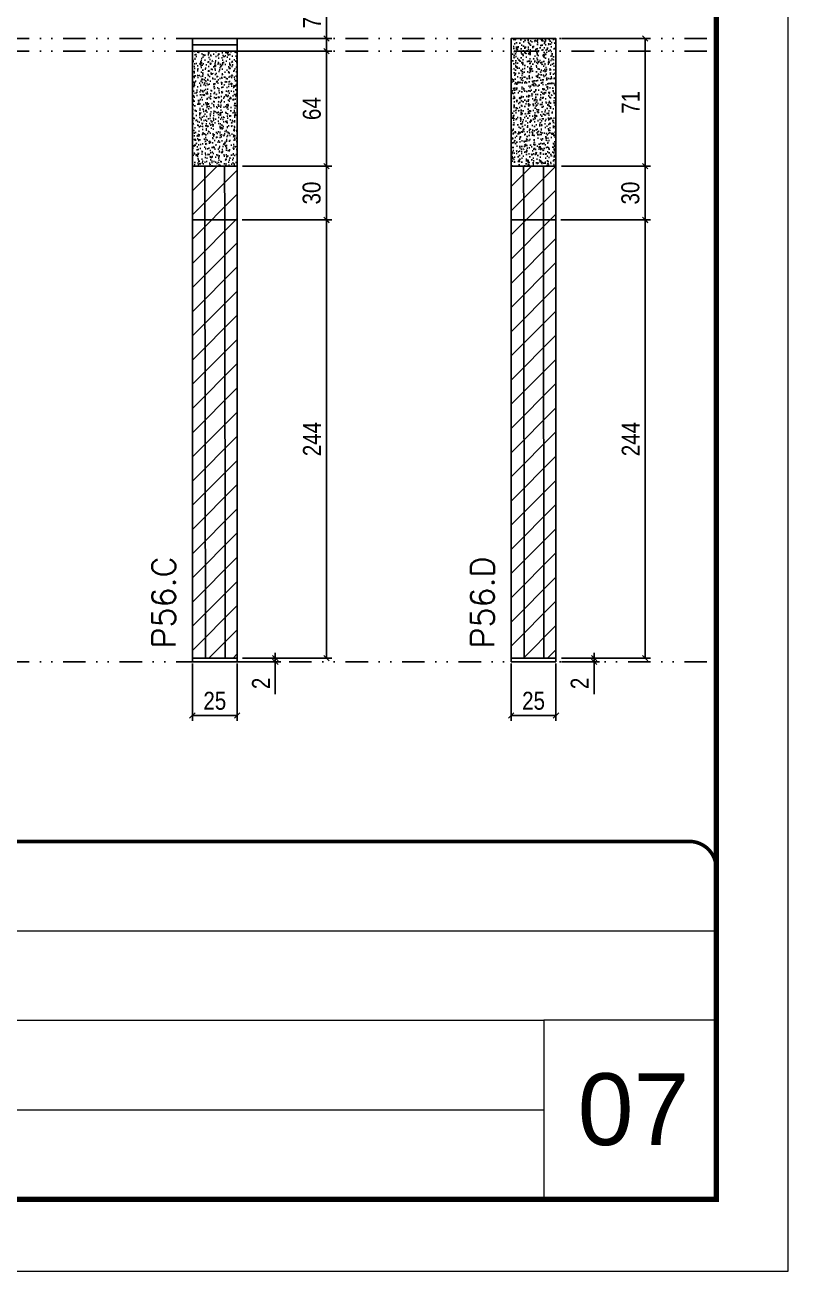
# Model space of a CAD drawing. Extents: x 14400 to 27878, y -21631 to 6985.
# Drawn here: x 18657 to 19082, y 4786 to 5480 of the extents above; entities that cross this region are included whole.
import ezdxf

# ---------------------------------------------------------------- set-up
doc = ezdxf.new("R2010")
doc.units = 0
for name, pattern in [('CONTINUO', [0]), ('DASHED', [0.75, 0.5, -0.25]), ('DIVIDE2', [0.625, 0.25, -0.125, 0, -0.125, 0, -0.125])]:
    doc.linetypes.add(name, pattern=pattern)
for name, color, linetype, lineweight in [('CARIMBO', 255, 'Continuous', 9), ('Folhas', 255, 'Continuous', 9), ('Hachura', 251, 'Continuous', 9), ('SARRAFO DE PRESSAO', 251, 'DASHED', 9), ('Texto Seção', 7, 'Continuous', 15)]:
    doc.layers.add(name, color=color, linetype=linetype, lineweight=lineweight)
for name, color, linetype in [('COTA', 241, 'Continuous'), ('Nível', 160, 'Continuous'), ('Painéis', 200, 'Continuous'), ('SARR_2.2x7', 40, 'Continuous')]:
    doc.layers.add(name, color=color, linetype=linetype)
doc.styles.add('ARIAL', font='arial.ttf')
doc.styles.add('COTA TECNICA', font='techl___.ttf', dxfattribs={"height": 10})
doc.styles.add('COTA TECNICA-50', font='techl___.ttf', dxfattribs={"height": 10})
doc.styles.add('REGUA-120', font='ROMANS.shx', dxfattribs={"height": 15})
doc.dimstyles.new('COTA PAINEL-50', dxfattribs={"dimtxt": 10, "dimasz": 3, "dimexe": 3, "dimexo": 3, "dimgap": 3, "dimtad": 1, "dimdec": 1, "dimzin": 12, "dimdsep": 46, "dimtxsty": 'COTA TECNICA-50', "dimblk1": 'OBLIQUE', "dimblk2": 'OBLIQUE', "dimsah": 1, "dimcen": 0.9, "dimclrd": 4, "dimclre": 4, "dimclrt": 240, "dimadec": 1, "dimazin": 3, "dimtfac": 1, "dimtdec": 1, "dimtmove": 0, "dimatfit": 3, "dimfxl": 1, "dimtolj": 1, "dimtzin": 12, "dimarcsym": 0})
doc.dimstyles.new('PAINEL', dxfattribs={"dimtxt": 10, "dimasz": 3, "dimexe": 3, "dimexo": 3, "dimgap": 3, "dimtad": 1, "dimdec": 1, "dimzin": 12, "dimdsep": 46, "dimtxsty": 'COTA TECNICA', "dimblk1": 'OBLIQUE', "dimblk2": 'OBLIQUE', "dimsah": 1, "dimcen": 0.9, "dimclrd": 4, "dimclre": 4, "dimclrt": 240, "dimadec": 1, "dimazin": 3, "dimtfac": 1, "dimtdec": 1, "dimtmove": 0, "dimatfit": 3, "dimfxl": 1, "dimtolj": 1, "dimtzin": 12, "dimarcsym": 0})

# ---------------------------------------------------------------- blocks, each defined once
blk = doc.blocks.new('9999999999')
at = {"color": 30, "linetype": 'CONTINUO'}
for p, q in [((98564.56, 34379.64), (99583.98, 34379.64)), ((98564.56, 34329.83), (99487.98, 34329.83)), ((99583.98, 34329.83), (99487.98, 34329.83)), ((99487.98, 34329.83), (99487.98, 34230.21)), ((98564.56, 34280.02), (99487.98, 34280.02))]:
    blk.add_line(p, q, dxfattribs=at)
at = {"color": 30, "linetype": 'CONTINUO', "const_width": 2}
blk.add_lwpolyline([(99583.98, 34230.21), (99583.98, 34414.45, 0.414214), (99568.98, 34429.45), (98228.98, 34429.45, 0.414214), (98213.98, 34414.45), (98213.98, 34245.21, 0.414214), (98228.98, 34230.21), (99583.98, 34230.21)], format="xyb", dxfattribs=at)
at = {"layer": 'Folhas'}
blk.add_lwpolyline([(98138.98, 34190.21), (99623.98, 34190.21), (99623.98, 35240.21), (98138.98, 35240.21)], close=True, dxfattribs=at)
at = {"layer": 'Folhas', "color": 30, "const_width": 3}
blk.add_lwpolyline([(98213.98, 34230.21), (99583.98, 34230.21), (99583.98, 35200.21), (98213.98, 35200.21)], close=True, dxfattribs=at)
blk = doc.blocks.new('_Oblique')
at = {"color": 0, "linetype": 'ByBlock', "lineweight": -2}
blk.add_line((-0.5, -0.5), (0.5, 0.5), dxfattribs=at)
blk = doc.blocks.new('*D1484')
at = {"layer": 'COTA', "color": 4, "lineweight": -2, "transparency": 16777216}
for p, q in [((18750.3, 5124.44), (18750.3, 5092.54)), ((18775.3, 5124.44), (18775.3, 5092.54)), ((18750.3, 5095.54), (18775.3, 5095.54))]:
    blk.add_line(p, q, dxfattribs=at)
at = {"layer": 'Defpoints', "color": 0, "transparency": 16777216}
for p in [(18750.3, 5127.44), (18775.3, 5127.44), (18775.3, 5095.54)]:
    blk.add_point(p, dxfattribs=at)
at = {"layer": 'COTA', "color": 4, "lineweight": -2, "transparency": 16777216, "xscale": 3, "yscale": 3, "zscale": 3, "rotation": 180}
blk.add_blockref('_Oblique', (18750.3, 5095.54), dxfattribs=at)
at = {"layer": 'COTA', "color": 4, "lineweight": -2, "transparency": 16777216, "xscale": 3, "yscale": 3, "zscale": 3}
blk.add_blockref('_Oblique', (18775.3, 5095.54), dxfattribs=at)
at = {"layer": 'COTA', "color": 240, "transparency": 16777216, "insert": (18762.8, 5103.65), "char_height": 10, "attachment_point": 5, "style": 'COTA TECNICA'}
blk.add_mtext('\\A1;25', dxfattribs=at)
blk = doc.blocks.new('*D1485')
at = {"layer": 'COTA', "color": 4, "lineweight": -2, "transparency": 16777216}
for p, q in [((18796.49, 5127.44), (18796.49, 5130.44)), ((18778.3, 5127.44), (18799.49, 5127.44)), ((18778.3, 5125.44), (18799.49, 5125.44)), ((18796.49, 5127.44), (18796.49, 5125.44)), ((18796.49, 5125.44), (18796.49, 5107.32))]:
    blk.add_line(p, q, dxfattribs=at)
at = {"layer": 'Defpoints', "color": 0, "transparency": 16777216}
for p in [(18775.3, 5127.44), (18775.3, 5125.44), (18796.49, 5127.44)]:
    blk.add_point(p, dxfattribs=at)
at = {"layer": 'COTA', "color": 4, "lineweight": -2, "transparency": 16777216, "xscale": 3, "yscale": 3, "zscale": 3}
for p, rotation in [((18796.49, 5127.44), 270), ((18796.49, 5125.44), 90)]:
    blk.add_blockref('_Oblique', p, dxfattribs=dict(at, rotation=rotation))
at = {"layer": 'COTA', "color": 240, "transparency": 16777216, "insert": (18788.49, 5113.38), "char_height": 10, "attachment_point": 5, "rotation": 90, "style": 'COTA TECNICA-50'}
blk.add_mtext('\\A1;2', dxfattribs=at)
blk = doc.blocks.new('*D1486')
at = {"layer": 'COTA', "color": 4, "lineweight": -2, "transparency": 16777216}
for p, q in [((18777.98, 5371.44), (18827.96, 5371.44)), ((18824.96, 5127.44), (18824.96, 5371.44)), ((18778.3, 5127.44), (18827.96, 5127.44))]:
    blk.add_line(p, q, dxfattribs=at)
at = {"layer": 'Defpoints', "color": 0, "transparency": 16777216}
for p in [(18774.98, 5371.44), (18824.96, 5371.44), (18775.3, 5127.44)]:
    blk.add_point(p, dxfattribs=at)
at = {"layer": 'COTA', "color": 4, "lineweight": -2, "transparency": 16777216, "xscale": 3, "yscale": 3, "zscale": 3}
for p, rotation in [((18824.96, 5371.44), 90), ((18824.96, 5127.44), 270)]:
    blk.add_blockref('_Oblique', p, dxfattribs=dict(at, rotation=rotation))
at = {"layer": 'COTA', "color": 240, "transparency": 16777216, "insert": (18816.89, 5249.44), "char_height": 10, "attachment_point": 5, "rotation": 90, "style": 'COTA TECNICA'}
blk.add_mtext('\\A1;244', dxfattribs=at)
blk = doc.blocks.new('*D1473')
at = {"layer": 'COTA', "color": 4, "lineweight": -2, "transparency": 16777216}
for p, q in [((18927.76, 5124.44), (18927.76, 5092.54)), ((18952.76, 5124.44), (18952.76, 5092.54)), ((18927.76, 5095.54), (18952.76, 5095.54))]:
    blk.add_line(p, q, dxfattribs=at)
at = {"layer": 'Defpoints', "color": 0, "transparency": 16777216}
for p in [(18927.76, 5127.44), (18952.76, 5127.44), (18952.76, 5095.54)]:
    blk.add_point(p, dxfattribs=at)
at = {"layer": 'COTA', "color": 4, "lineweight": -2, "transparency": 16777216, "xscale": 3, "yscale": 3, "zscale": 3, "rotation": 180}
blk.add_blockref('_Oblique', (18927.76, 5095.54), dxfattribs=at)
at = {"layer": 'COTA', "color": 4, "lineweight": -2, "transparency": 16777216, "xscale": 3, "yscale": 3, "zscale": 3}
blk.add_blockref('_Oblique', (18952.76, 5095.54), dxfattribs=at)
at = {"layer": 'COTA', "color": 240, "transparency": 16777216, "insert": (18940.26, 5103.65), "char_height": 10, "attachment_point": 5, "style": 'COTA TECNICA'}
blk.add_mtext('\\A1;25', dxfattribs=at)
blk = doc.blocks.new('*D1474')
at = {"layer": 'COTA', "color": 4, "lineweight": -2, "transparency": 16777216}
for p, q in [((18973.95, 5127.44), (18973.95, 5130.44)), ((18955.76, 5127.44), (18976.95, 5127.44)), ((18955.76, 5125.44), (18976.95, 5125.44)), ((18973.95, 5127.44), (18973.95, 5125.44)), ((18973.95, 5125.44), (18973.95, 5107.32))]:
    blk.add_line(p, q, dxfattribs=at)
at = {"layer": 'Defpoints', "color": 0, "transparency": 16777216}
for p in [(18952.76, 5127.44), (18952.76, 5125.44), (18973.95, 5127.44)]:
    blk.add_point(p, dxfattribs=at)
at = {"layer": 'COTA', "color": 4, "lineweight": -2, "transparency": 16777216, "xscale": 3, "yscale": 3, "zscale": 3}
for p, rotation in [((18973.95, 5127.44), 270), ((18973.95, 5125.44), 90)]:
    blk.add_blockref('_Oblique', p, dxfattribs=dict(at, rotation=rotation))
at = {"layer": 'COTA', "color": 240, "transparency": 16777216, "insert": (18965.95, 5113.38), "char_height": 10, "attachment_point": 5, "rotation": 90, "style": 'COTA TECNICA-50'}
blk.add_mtext('\\A1;2', dxfattribs=at)
blk = doc.blocks.new('*D1495')
at = {"layer": 'COTA', "color": 4, "lineweight": -2, "transparency": 16777216}
for p, q in [((18955.44, 5371.44), (19005.42, 5371.44)), ((19002.42, 5127.44), (19002.42, 5371.44)), ((18955.76, 5127.44), (19005.42, 5127.44))]:
    blk.add_line(p, q, dxfattribs=at)
at = {"layer": 'Defpoints', "color": 0, "transparency": 16777216}
for p in [(18952.44, 5371.44), (19002.42, 5371.44), (18952.76, 5127.44)]:
    blk.add_point(p, dxfattribs=at)
at = {"layer": 'COTA', "color": 4, "lineweight": -2, "transparency": 16777216, "xscale": 3, "yscale": 3, "zscale": 3}
for p, rotation in [((19002.42, 5371.44), 90), ((19002.42, 5127.44), 270)]:
    blk.add_blockref('_Oblique', p, dxfattribs=dict(at, rotation=rotation))
at = {"layer": 'COTA', "color": 240, "transparency": 16777216, "insert": (18994.35, 5249.44), "char_height": 10, "attachment_point": 5, "rotation": 90, "style": 'COTA TECNICA'}
blk.add_mtext('\\A1;244', dxfattribs=at)
blk = doc.blocks.new('*D4310')
at = {"layer": 'COTA', "color": 4, "lineweight": -2, "transparency": 16777216}
for p, q in [((18778.3, 5465.44), (18827.96, 5465.44)), ((18824.96, 5465.44), (18824.96, 5401.42)), ((18778.3, 5401.42), (18827.96, 5401.42))]:
    blk.add_line(p, q, dxfattribs=at)
at = {"layer": 'Defpoints', "color": 0, "transparency": 16777216}
for p in [(18775.3, 5465.44), (18775.3, 5401.42), (18824.96, 5401.42)]:
    blk.add_point(p, dxfattribs=at)
at = {"layer": 'COTA', "color": 4, "lineweight": -2, "transparency": 16777216, "xscale": 3, "yscale": 3, "zscale": 3}
for p, rotation in [((18824.96, 5465.44), 90), ((18824.96, 5401.42), 270)]:
    blk.add_blockref('_Oblique', p, dxfattribs=dict(at, rotation=rotation))
at = {"layer": 'COTA', "color": 240, "transparency": 16777216, "insert": (18816.86, 5433.43), "char_height": 10, "attachment_point": 5, "rotation": 90, "style": 'COTA TECNICA'}
blk.add_mtext('\\A1;64', dxfattribs=at)
blk = doc.blocks.new('*D4311')
at = {"layer": 'COTA', "color": 4, "lineweight": -2, "transparency": 16777216}
for p, q in [((18778.3, 5401.42), (18827.96, 5401.42)), ((18824.96, 5371.42), (18824.96, 5401.42)), ((18778.3, 5371.42), (18827.96, 5371.42))]:
    blk.add_line(p, q, dxfattribs=at)
at = {"layer": 'Defpoints', "color": 0, "transparency": 16777216}
for p in [(18775.3, 5401.42), (18824.96, 5401.42), (18775.3, 5371.42)]:
    blk.add_point(p, dxfattribs=at)
at = {"layer": 'COTA', "color": 4, "lineweight": -2, "transparency": 16777216, "xscale": 3, "yscale": 3, "zscale": 3}
for p, rotation in [((18824.96, 5401.42), 90), ((18824.96, 5371.42), 270)]:
    blk.add_blockref('_Oblique', p, dxfattribs=dict(at, rotation=rotation))
at = {"layer": 'COTA', "color": 240, "transparency": 16777216, "insert": (18816.75, 5386.42), "char_height": 10, "attachment_point": 5, "rotation": 90, "style": 'COTA TECNICA'}
blk.add_mtext('\\A1;30', dxfattribs=at)
blk = doc.blocks.new('*D4312')
at = {"layer": 'COTA', "color": 4, "lineweight": -2, "transparency": 16777216}
for p, q in [((18824.96, 5472.44), (18824.96, 5487.17)), ((18778.3, 5472.44), (18827.96, 5472.44)), ((18824.96, 5465.44), (18824.96, 5472.44)), ((18778.3, 5465.44), (18827.96, 5465.44))]:
    blk.add_line(p, q, dxfattribs=at)
at = {"layer": 'Defpoints', "color": 0, "transparency": 16777216}
for p in [(18775.3, 5472.44), (18824.96, 5472.44), (18775.3, 5465.44)]:
    blk.add_point(p, dxfattribs=at)
at = {"layer": 'COTA', "color": 4, "lineweight": -2, "transparency": 16777216, "xscale": 3, "yscale": 3, "zscale": 3}
for p, rotation in [((18824.96, 5472.44), 90), ((18824.96, 5465.44), 270)]:
    blk.add_blockref('_Oblique', p, dxfattribs=dict(at, rotation=rotation))
at = {"layer": 'COTA', "color": 240, "transparency": 16777216, "insert": (18816.89, 5481.3), "char_height": 10, "attachment_point": 5, "rotation": 90, "style": 'COTA TECNICA'}
blk.add_mtext('\\A1;7', dxfattribs=at)
blk = doc.blocks.new('*D4313')
at = {"layer": 'COTA', "color": 4, "lineweight": -2, "transparency": 16777216}
for p, q in [((18955.76, 5472.44), (19005.42, 5472.44)), ((19002.42, 5472.44), (19002.42, 5401.42)), ((18955.76, 5401.42), (19005.42, 5401.42))]:
    blk.add_line(p, q, dxfattribs=at)
at = {"layer": 'Defpoints', "color": 0, "transparency": 16777216}
for p in [(18952.76, 5472.44), (18952.76, 5401.42), (19002.42, 5401.42)]:
    blk.add_point(p, dxfattribs=at)
at = {"layer": 'COTA', "color": 4, "lineweight": -2, "transparency": 16777216, "xscale": 3, "yscale": 3, "zscale": 3}
for p, rotation in [((19002.42, 5472.44), 90), ((19002.42, 5401.42), 270)]:
    blk.add_blockref('_Oblique', p, dxfattribs=dict(at, rotation=rotation))
at = {"layer": 'COTA', "color": 240, "transparency": 16777216, "insert": (18994.35, 5436.93), "char_height": 10, "attachment_point": 5, "rotation": 90, "style": 'COTA TECNICA'}
blk.add_mtext('\\A1;71', dxfattribs=at)
blk = doc.blocks.new('*D4314')
at = {"layer": 'COTA', "color": 4, "lineweight": -2, "transparency": 16777216}
for p, q in [((18955.76, 5401.42), (19005.42, 5401.42)), ((19002.42, 5371.42), (19002.42, 5401.42)), ((18955.76, 5371.42), (19005.42, 5371.42))]:
    blk.add_line(p, q, dxfattribs=at)
at = {"layer": 'Defpoints', "color": 0, "transparency": 16777216}
for p in [(18952.76, 5401.42), (19002.42, 5401.42), (18952.76, 5371.42)]:
    blk.add_point(p, dxfattribs=at)
at = {"layer": 'COTA', "color": 4, "lineweight": -2, "transparency": 16777216, "xscale": 3, "yscale": 3, "zscale": 3}
for p, rotation in [((19002.42, 5401.42), 90), ((19002.42, 5371.42), 270)]:
    blk.add_blockref('_Oblique', p, dxfattribs=dict(at, rotation=rotation))
at = {"layer": 'COTA', "color": 240, "transparency": 16777216, "insert": (18994.21, 5386.42), "char_height": 10, "attachment_point": 5, "rotation": 90, "style": 'COTA TECNICA'}
blk.add_mtext('\\A1;30', dxfattribs=at)

msp = doc.modelspace()

# ---------------------------------------------------------------- hatches: boundary and pattern name
at = {"layer": 'COTA'}
h = msp.add_hatch(dxfattribs=at)
h.set_pattern_fill('AR-CONC', color=256, scale=0.03)
h.paths.add_polyline_path([(18952.76, 5465.44), (18927.76, 5465.44), (18927.76, 5401.42), (18952.76, 5401.42)])
h.paths.add_polyline_path([(18952.76, 5472.44), (18927.76, 5472.44), (18927.76, 5465.44), (18952.76, 5465.44)])
h = msp.add_hatch(dxfattribs=at)
h.set_pattern_fill('AR-CONC', color=256, scale=0.03)
h.paths.add_polyline_path([(18775.3, 5465.44), (18750.3, 5465.44), (18750.3, 5401.42), (18775.3, 5401.42)])
at = {"layer": 'Hachura', "linetype": 'ByBlock'}
h = msp.add_hatch(dxfattribs=at)
h.set_pattern_fill('ANSI31', color=256, scale=3)
h.paths.add_polyline_path([(18020.94, 5472.44), (17776.94, 5472.44), (17776.94, 5371.44), (18020.94, 5371.44)])
h.paths.add_polyline_path([(18020.94, 5371.44), (17776.94, 5371.44), (17776.94, 5249.44), (18020.94, 5249.44)])
h.paths.add_polyline_path([(18020.94, 5249.44), (17776.94, 5249.44), (17776.94, 5127.44), (18020.94, 5127.44)])
h.paths.add_polyline_path([(18096.94, 5249.44), (18020.94, 5249.44), (18020.94, 5127.44), (18096.94, 5127.44)])
h.paths.add_polyline_path([(18096.94, 5371.44), (18020.94, 5371.44), (18020.94, 5249.44), (18096.94, 5249.44)])
h.paths.add_polyline_path([(18096.94, 5472.44), (18020.94, 5472.44), (18020.94, 5371.44), (18096.94, 5371.44)])
h.paths.add_polyline_path([(18507.65, 5449.44), (18336.67, 5449.44), (18336.67, 5401.44), (18263.67, 5401.44), (18263.67, 5367.44), (18507.65, 5367.44)])
h.paths.add_polyline_path([(18583.67, 5449.44), (18507.65, 5449.44), (18507.65, 5367.44), (18583.67, 5367.44)])
h.paths.add_polyline_path([(18583.67, 5367.44), (18507.65, 5367.44), (18507.66, 5249.44), (18583.67, 5249.44)])
h.paths.add_polyline_path([(18507.65, 5367.44), (18263.67, 5367.44), (18263.67, 5249.44), (18507.66, 5249.44)])
h.paths.add_polyline_path([(18507.66, 5249.44), (18263.67, 5249.44), (18263.67, 5127.44), (18507.67, 5127.44)])
h.paths.add_polyline_path([(18583.67, 5249.44), (18507.66, 5249.44), (18507.67, 5127.44), (18583.67, 5127.44)])
h.paths.add_polyline_path([(18775.3, 5371.42), (18750.3, 5371.42), (18750.3, 5127.44), (18775.3, 5127.44)])
h.paths.add_polyline_path([(18775.3, 5401.42), (18750.3, 5401.42), (18750.3, 5371.42), (18775.3, 5371.42)])
h.paths.add_polyline_path([(18952.76, 5371.42), (18927.76, 5371.42), (18927.76, 5127.44), (18952.76, 5127.44)])
h = msp.add_hatch(dxfattribs=at)
h.set_pattern_fill('ANSI31', color=256, scale=3)
h.paths.add_polyline_path([(18952.76, 5401.42), (18927.76, 5401.42), (18927.76, 5371.42), (18952.76, 5371.42)])

# ---------------------------------------------------------------- linework, layer by layer
at = {"layer": 'COTA'}
for points in [[(18927.76, 5401.42), (18952.76, 5401.42), (18952.76, 5472.44), (18927.76, 5472.44)], [(18750.3, 5401.42), (18775.3, 5401.42), (18775.3, 5465.44), (18750.3, 5465.44)]]:
    msp.add_lwpolyline(points, close=True, dxfattribs=at)
at = {"layer": 'Nível', "color": 4, "linetype": 'DIVIDE2', "ltscale": 50}
for p, q in [((17671.97, 5472.44), (19041.97, 5472.44)), ((17671.97, 5465.44), (19041.97, 5465.44)), ((17671.97, 5125.44), (19041.97, 5125.44))]:
    msp.add_line(p, q, dxfattribs=at)
at = {"layer": 'Painéis'}
for p, q in [((18750.3, 5401.42), (18750.3, 5127.44)), ((18775.3, 5401.42), (18750.3, 5401.42)), ((18775.3, 5401.42), (18775.3, 5127.44)), ((18927.76, 5401.42), (18927.76, 5127.44)), ((18952.76, 5401.42), (18927.76, 5401.42)), ((18952.76, 5401.42), (18952.76, 5127.44)), ((18775.3, 5371.42), (18750.3, 5371.42)), ((18952.76, 5371.42), (18927.76, 5371.42)), ((18750.3, 5127.44), (18775.3, 5127.44)), ((18750.3, 5127.44), (18775.3, 5127.44)), ((18750.3, 5125.44), (18750.3, 5127.44)), ((18775.3, 5125.44), (18750.3, 5125.44)), ((18775.3, 5127.44), (18775.3, 5125.44)), ((18927.76, 5127.44), (18952.76, 5127.44)), ((18927.76, 5127.44), (18952.76, 5127.44)), ((18927.76, 5125.44), (18927.76, 5127.44)), ((18952.76, 5125.44), (18927.76, 5125.44)), ((18952.76, 5127.44), (18952.76, 5125.44))]:
    msp.add_line(p, q, dxfattribs=at)
msp.add_lwpolyline([(18750.3, 5465.44), (18775.3, 5465.44), (18775.3, 5472.44), (18750.3, 5472.44)], close=True, dxfattribs=at)
at = {"layer": 'SARR_2.2x7'}
for p, q in [((18775.3, 5468.94), (18750.3, 5468.94)), ((18757.28, 5401.44), (18757.31, 5371.42)), ((18768.28, 5401.44), (18768.31, 5371.42)), ((18934.73, 5401.42), (18934.76, 5371.42)), ((18945.73, 5401.42), (18945.76, 5371.42)), ((18757.31, 5371.42), (18757.6, 5127.44)), ((18768.31, 5371.42), (18768.6, 5127.44)), ((18934.76, 5371.42), (18935.06, 5127.44)), ((18945.76, 5371.42), (18946.06, 5127.44))]:
    msp.add_line(p, q, dxfattribs=at)

# ---------------------------------------------------------------- block references
at = {"layer": 'SARRAFO DE PRESSAO', "color": 6, "linetype": 'ByBlock'}
msp.add_blockref('9999999999', (-80542.01, -29404.05), dxfattribs=at)

# ---------------------------------------------------------------- texts
at = {"layer": 'CARIMBO', "style": 'ARIAL'}
msp.add_text('07', height=40, dxfattribs=at).set_placement((18964.83, 4856.3))
at = {"layer": 'Texto Seção', "char_height": 13, "width": 370.6998, "attachment_point": 7, "rotation": 90, "style": 'REGUA-120'}
for s, insert in [('P56.C', (18740.85, 5132.85)), ('P56.D', (18918.31, 5132.85))]:
    msp.add_mtext(s, dxfattribs=dict(at, insert=insert))

# ---------------------------------------------------------------- dimensions: what is measured, and where the dimension line sits
at = {"layer": 'COTA'}
for base, p1, p2, picture, middle in [((18824.96, 5472.44), (18775.3, 5465.44), (18775.3, 5472.44), '*D4312', (18816.89, 5481.3)), ((19002.42, 5401.42), (18952.76, 5472.44), (18952.76, 5401.42), '*D4313', (18994.35, 5436.93)), ((18824.96, 5401.42), (18775.3, 5465.44), (18775.3, 5401.42), '*D4310', (18816.86, 5433.43)), ((18824.96, 5401.42), (18775.3, 5371.42), (18775.3, 5401.42), '*D4311', (18816.75, 5386.42)), ((19002.42, 5401.42), (18952.76, 5371.42), (18952.76, 5401.42), '*D4314', (18994.21, 5386.42)), ((18824.96, 5371.44), (18775.3, 5127.44), (18774.98, 5371.44), '*D1486', (18816.89, 5249.44)), ((19002.42, 5371.44), (18952.76, 5127.44), (18952.44, 5371.44), '*D1495', (18994.35, 5249.44))]:
    dim = msp.add_linear_dim(base=base, p1=p1, p2=p2, angle=90, dimstyle='PAINEL', dxfattribs=at)
    dim.commit()
    dim.dimension.update_dxf_attribs({"geometry": picture, "text_midpoint": middle})
for base, p1, p2, picture, middle in [((18796.49, 5127.44), (18775.3, 5125.44), (18775.3, 5127.44), '*D1485', (18796.49, 5113.38)), ((18973.95, 5127.44), (18952.76, 5125.44), (18952.76, 5127.44), '*D1474', (18973.95, 5113.38))]:
    dim = msp.add_linear_dim(base=base, p1=p1, p2=p2, angle=90, dimstyle='COTA PAINEL-50', dxfattribs=at)
    dim.commit()
    dim.dimension.update_dxf_attribs({"geometry": picture, "text_midpoint": middle, "dimtype": 160})
for base, p1, p2, picture, middle in [((18775.3, 5095.54), (18750.3, 5127.44), (18775.3, 5127.44), '*D1484', (18762.8, 5103.65)), ((18952.76, 5095.54), (18927.76, 5127.44), (18952.76, 5127.44), '*D1473', (18940.26, 5103.65))]:
    dim = msp.add_linear_dim(base=base, p1=p1, p2=p2, dimstyle='PAINEL', override={"dimarcsym": 2}, dxfattribs=at)
    dim.commit()
    dim.dimension.update_dxf_attribs({"geometry": picture, "text_midpoint": middle})

doc.saveas('drawing.dxf')
